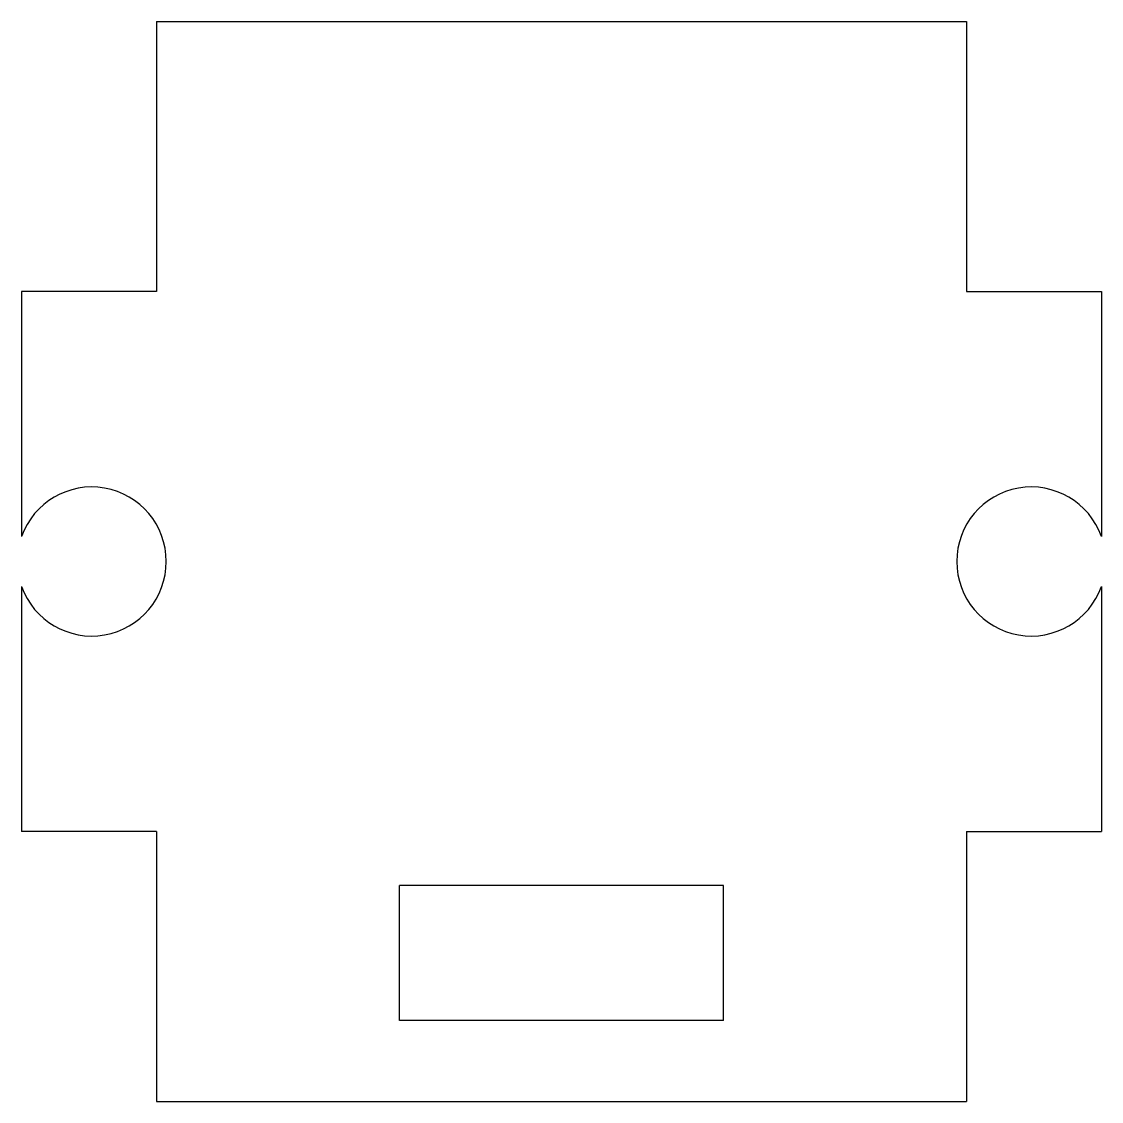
# Model space of a CAD drawing. Extents: x 0 to 1, y 0 to 1.
import ezdxf

# ---------------------------------------------------------------- set-up
doc = ezdxf.new("R2010")
doc.units = 0
doc.layers.add('VISIBLE', color=7, linetype='CONTINUOUS')

msp = doc.modelspace()

# ---------------------------------------------------------------- linework, layer by layer
at = {"layer": 'VISIBLE'}
for p, q in [((0.125, 1, 0.125), (0.875, 1, 0.125)), ((0.125, 1, 0.125), (0.125, 0.75, 0.125)), ((0.875, 1, 0.125), (0.875, 0.75, 0.125)), ((0.125, 0.75, 0.125), (0, 0.75, 0.125)), ((0, 0.75, 0.125), (0, 0.5232, 0.125)), ((0.875, 0.75, 0.125), (1, 0.75, 0.125)), ((1, 0.75, 0.125), (1, 0.5232, 0.125)), ((0, 0.4768, 0.125), (0, 0.25, 0.125)), ((1, 0.4768, 0.125), (1, 0.25, 0.125)), ((0.875, 0.25, 0.125), (1, 0.25, 0.125)), ((0.125, 0.25, 0.125), (0, 0.25, 0.125)), ((0.125, 0.25, 0.125), (0.125, 0, 0.125)), ((0.875, 0.25, 0.125), (0.875, 0, 0.125)), ((0.35, 0.075, 0.125), (0.35, 0.2, 0.125)), ((0.65, 0.2, 0.125), (0.35, 0.2, 0.125)), ((0.65, 0.075, 0.125), (0.65, 0.2, 0.125)), ((0.65, 0.075, 0.125), (0.35, 0.075, 0.125)), ((0.125, 0, 0.125), (0.875, 0, 0.125))]:
    msp.add_line(p, q, dxfattribs=at)
for centre, start, end in [((0.065, 0.5, 0.125), 199.6049, 160.3951), ((0.935, 0.5, 0.125), 19.6049, 340.3951)]:
    msp.add_arc(centre, 0.069, start, end, dxfattribs=at)

doc.saveas('drawing.dxf')
